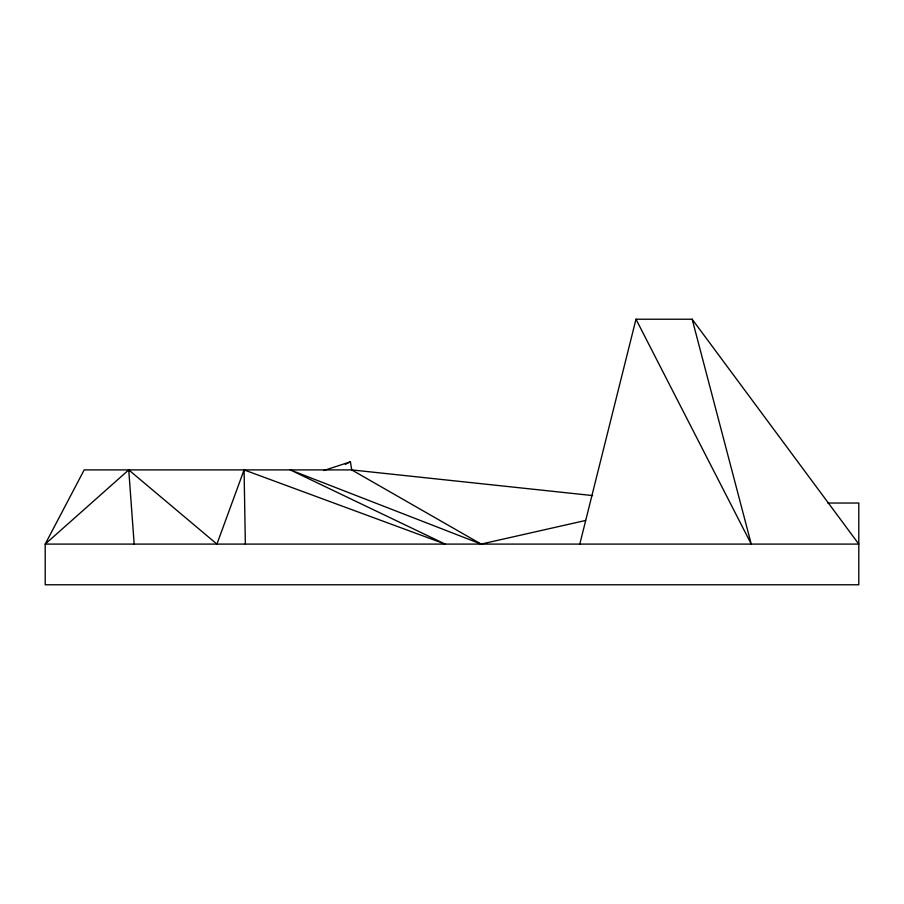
<?xml version="1.0" encoding="UTF-8"?>
<svg xmlns="http://www.w3.org/2000/svg" width="904" height="904" viewBox="0 0 904 904"><rect width="100%" height="100%" fill="white"/><g stroke="black" fill="none" stroke-linecap="round" stroke-linejoin="round"><path stroke-width="1.36" d="M579.803 544.095L635.987 319.225L692.159 319.225L858.8 544.095L45.2 544.095L45.2 584.775L858.8 584.775L858.8 503.031L827.815 503.031M585.656 520.455L481.131 544.095L290.229 469.899L445.186 544.095L244.08 469.899L216.926 544.095L128.741 469.899L45.2 544.095L84.196 469.899L351.712 469.899L592.64 495.573M345.362 464.34L350.413 461.808L351.712 469.899L481.131 544.095M323.7 470.543L350.413 461.808M635.987 319.225L751.258 544.095L692.159 319.225M128.741 469.899L134.176 544.095M244.08 469.899L245.346 544.095"/></g></svg>
